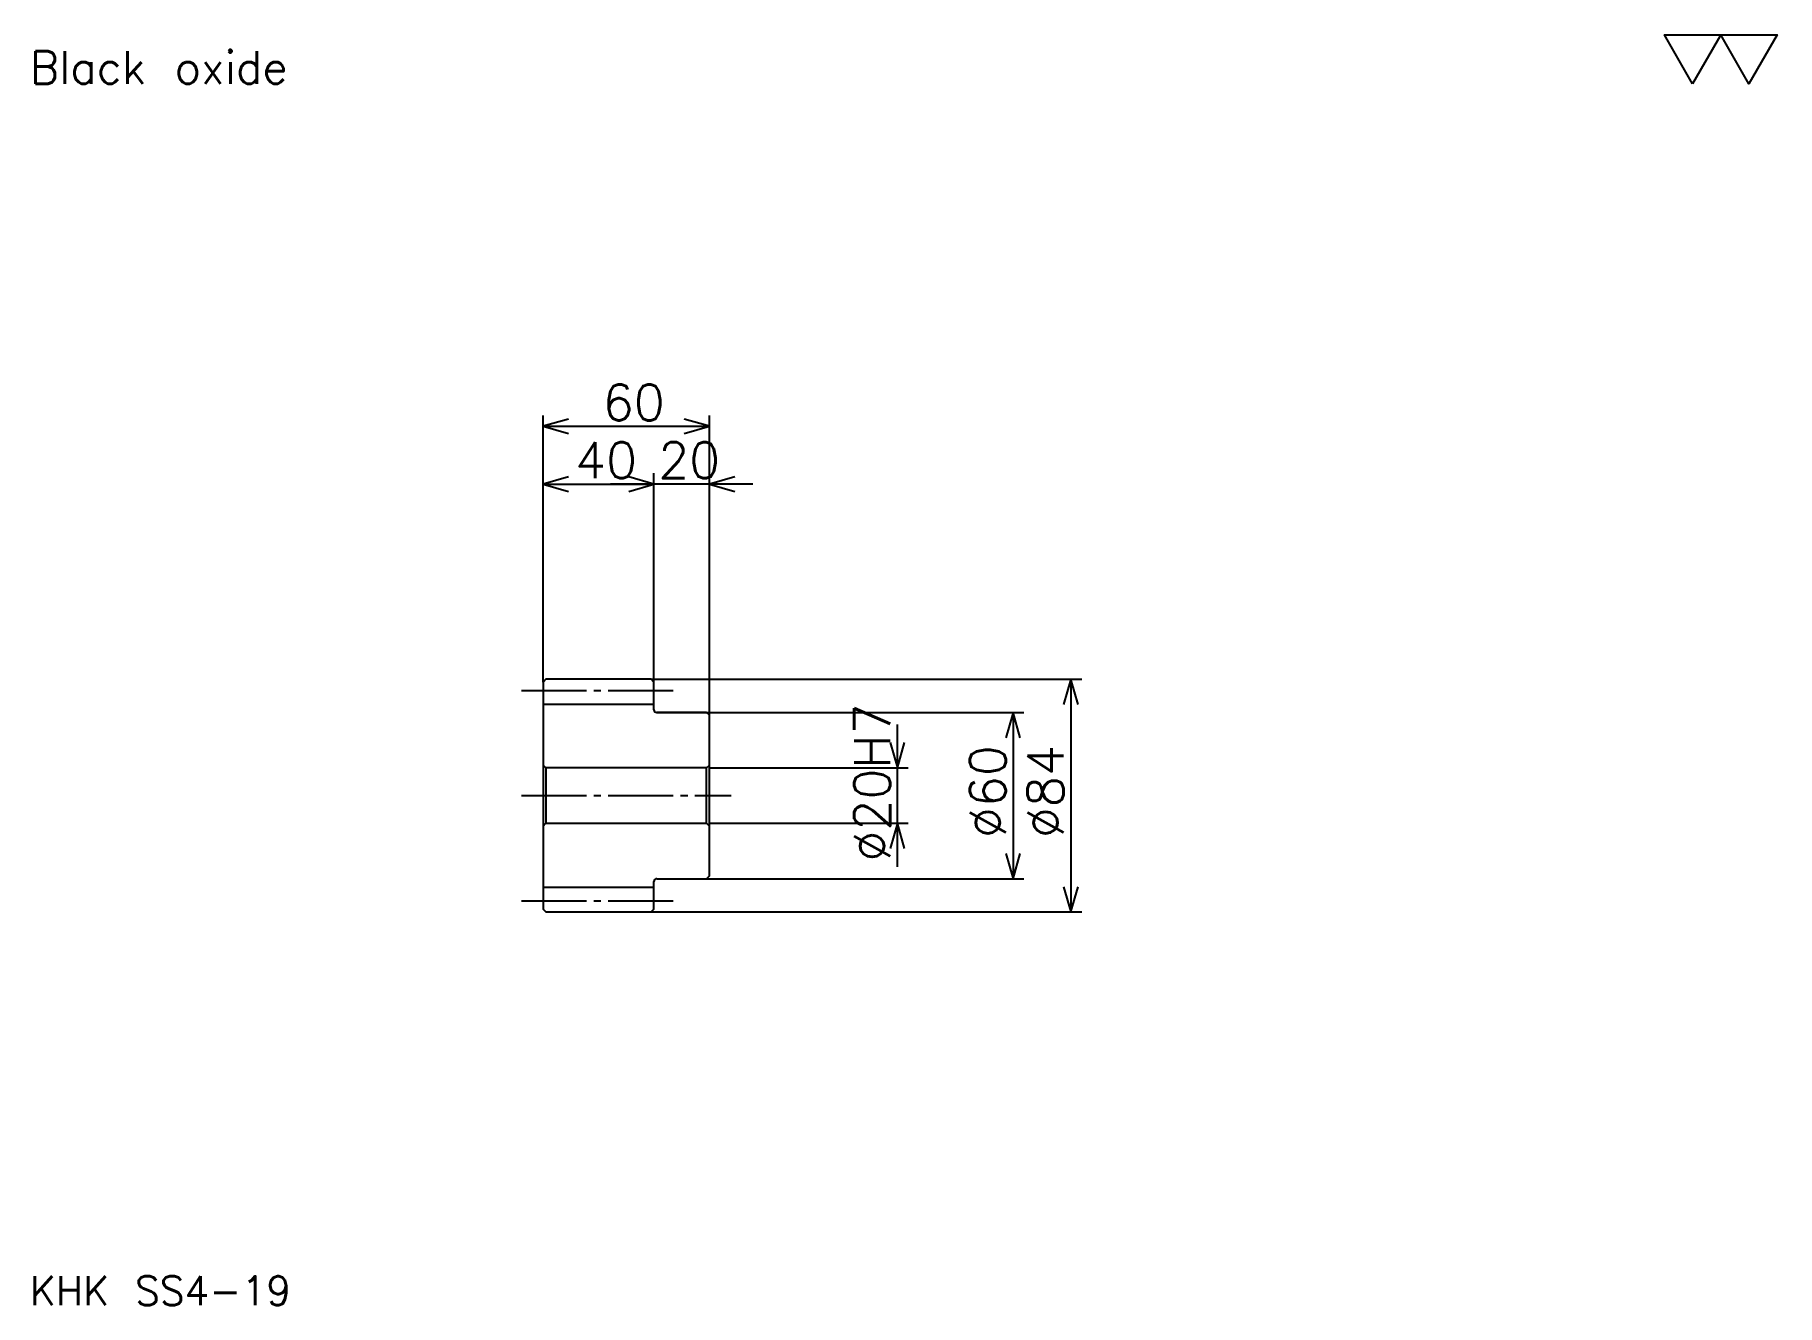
# Model space of a CAD drawing. Extents: x 28 to 657, y 29 to 487.
import ezdxf

# ---------------------------------------------------------------- set-up
doc = ezdxf.new("R2010")
doc.units = 0
doc.linetypes.add('DASHDOT', pattern=[31.304349, 23.478261, -2.608696, 2.608696, -2.608696])
doc.layers.get('0').update_dxf_attribs({"linetype": 'CONTINUOUS'})
doc.layers.add('DASHDOT', color=6, linetype='DASHDOT')
doc.styles.add('KANJI', font='TXT', dxfattribs={"bigfont": 'BIGFONT'})

msp = doc.modelspace()

# ---------------------------------------------------------------- linework, layer by layer
at = {"color": 5}
for p, q in [((211.304337, 254.608688), (211.304337, 349.82608)), ((211.304337, 345.913025), (271.304321, 345.913025)), ((271.304321, 254.608688), (271.304321, 349.82608)), ((251.304337, 254.608688), (251.304337, 328.956512)), ((211.304337, 325.043457), (251.304337, 325.043457)), ((286.956512, 325.043457), (235.652161, 325.043457)), ((211.304337, 253.608688), (211.304337, 254.608688)), ((250.304337, 254.608688), (271.304321, 254.608688)), ((251.304337, 253.608688), (251.304337, 254.608688)), ((271.304321, 254.608688), (405.652161, 254.608688)), ((271.304321, 241.608688), (271.304321, 254.608688)), ((401.739136, 254.608688), (401.739136, 170.608688)), ((252.304337, 242.608688), (271.304321, 242.608688)), ((271.304321, 242.608688), (384.782593, 242.608688)), ((380.869568, 242.608688), (380.869568, 182.608688)), ((339.130432, 186.956512), (339.130432, 238.260864)), ((271.304321, 222.608688), (343.043457, 222.608688)), ((271.304321, 202.608688), (343.043457, 202.608688)), ((252.304337, 182.608688), (271.304321, 182.608688)), ((271.304321, 182.608688), (384.782593, 182.608688)), ((250.304337, 170.608688), (271.304321, 170.608688)), ((271.304321, 170.608688), (405.652161, 170.608688))]:
    msp.add_line(p, q, dxfattribs=at)
at = {"color": 4}
for p, q in [((211.304337, 245.608688), (251.304337, 245.608688)), ((212.304337, 222.608688), (212.304337, 202.608688)), ((270.304321, 222.608688), (271.304321, 223.608688)), ((270.304321, 202.608688), (271.304321, 201.608688)), ((211.304337, 179.608688), (251.304337, 179.608688))]:
    msp.add_line(p, q, dxfattribs=at)
at = {"color": 7}
msp.add_lwpolyline([(626.086975, 469.565216), (615.913086, 487.200012), (656.608704, 487.200012), (646.434814, 469.565216), (636.260864, 487.200012), (626.086975, 469.565216)], dxfattribs=at)
at = {"color": 5}
for points in [[(220.434769, 348.521729), (211.304337, 345.913025), (220.434769, 343.304352)], [(262.173889, 343.304352), (271.304321, 345.913025), (262.173889, 348.521729)], [(220.434769, 327.652161), (211.304337, 325.043457), (220.434769, 322.434784)], [(242.173904, 322.434784), (251.304337, 325.043457), (242.173904, 327.652161)], [(242.173904, 322.434784), (251.304337, 325.043457), (242.173904, 327.652161)], [(280.434753, 327.652161), (271.304321, 325.043457), (280.434753, 322.434784)], [(404.347809, 245.478256), (401.739136, 254.608688), (399.130432, 245.478256)], [(383.478241, 233.478256), (380.869568, 242.608688), (378.260864, 233.478256)], [(336.521729, 231.73912), (339.130432, 222.608688), (341.739136, 231.73912)], [(341.739136, 193.478256), (339.130432, 202.608688), (336.521729, 193.478256)], [(378.260864, 191.73912), (380.869568, 182.608688), (383.478241, 191.73912)], [(399.130432, 179.73912), (401.739136, 170.608688), (404.347809, 179.73912)]]:
    msp.add_lwpolyline(points, dxfattribs=at)
at = {"color": 4}
for points in [[(251.304337, 243.608688), (251.304337, 253.608688), (250.304337, 254.608688), (212.304337, 254.608688), (211.304337, 253.608688), (211.304337, 201.608688)], [(252.304337, 182.608688), (270.304321, 182.608688), (271.304321, 183.608688), (271.304321, 241.608688), (270.304321, 242.608688), (252.304337, 242.608688)], [(211.304337, 201.608688), (212.304337, 202.608688), (270.304321, 202.608688), (270.304321, 222.608688), (212.304337, 222.608688), (211.304337, 223.608688)], [(211.304337, 201.608688), (211.304337, 171.608688), (212.304337, 170.608688), (250.304337, 170.608688), (251.304337, 171.608688), (251.304337, 181.608688)]]:
    msp.add_lwpolyline(points, dxfattribs=at)
for centre, start, end in [((252.304337, 243.608688), 180, 270), ((252.304337, 181.608688), 90, 180)]:
    msp.add_arc(centre, 1, start, end, dxfattribs=at)
at = {"layer": 'DASHDOT', "color": 7}
for p, q in [((203.478256, 250.608688), (259.130432, 250.608688)), ((203.478256, 212.608688), (279.130432, 212.608688)), ((203.478256, 174.608688), (259.130432, 174.608688))]:
    msp.add_line(p, q, dxfattribs=at)

# ---------------------------------------------------------------- texts
at = {"color": 7, "style": 'KANJI'}
for s, height, p in [('Black oxide', 11.73913, (26.086956, 469.565216)), ('60', 13.043478, (232.82608, 348)), ('40', 13.043478, (222.82608, 327.130432)), ('20', 13.043478, (252.82608, 327.130432)), ('KHK SS4-19', 10.434783, (26.086956, 28.695652))]:
    msp.add_text(s, height=height, dxfattribs=at).set_placement(p)
for s, p in [('%%c20H7', (336.521729, 188.804337)), ('%%c60', (378.260864, 197.282593)), ('%%c84', (399.130432, 197.282593))]:
    msp.add_text(s, height=13.043478, rotation=90, dxfattribs=at).set_placement(p)

doc.saveas('drawing.dxf')
